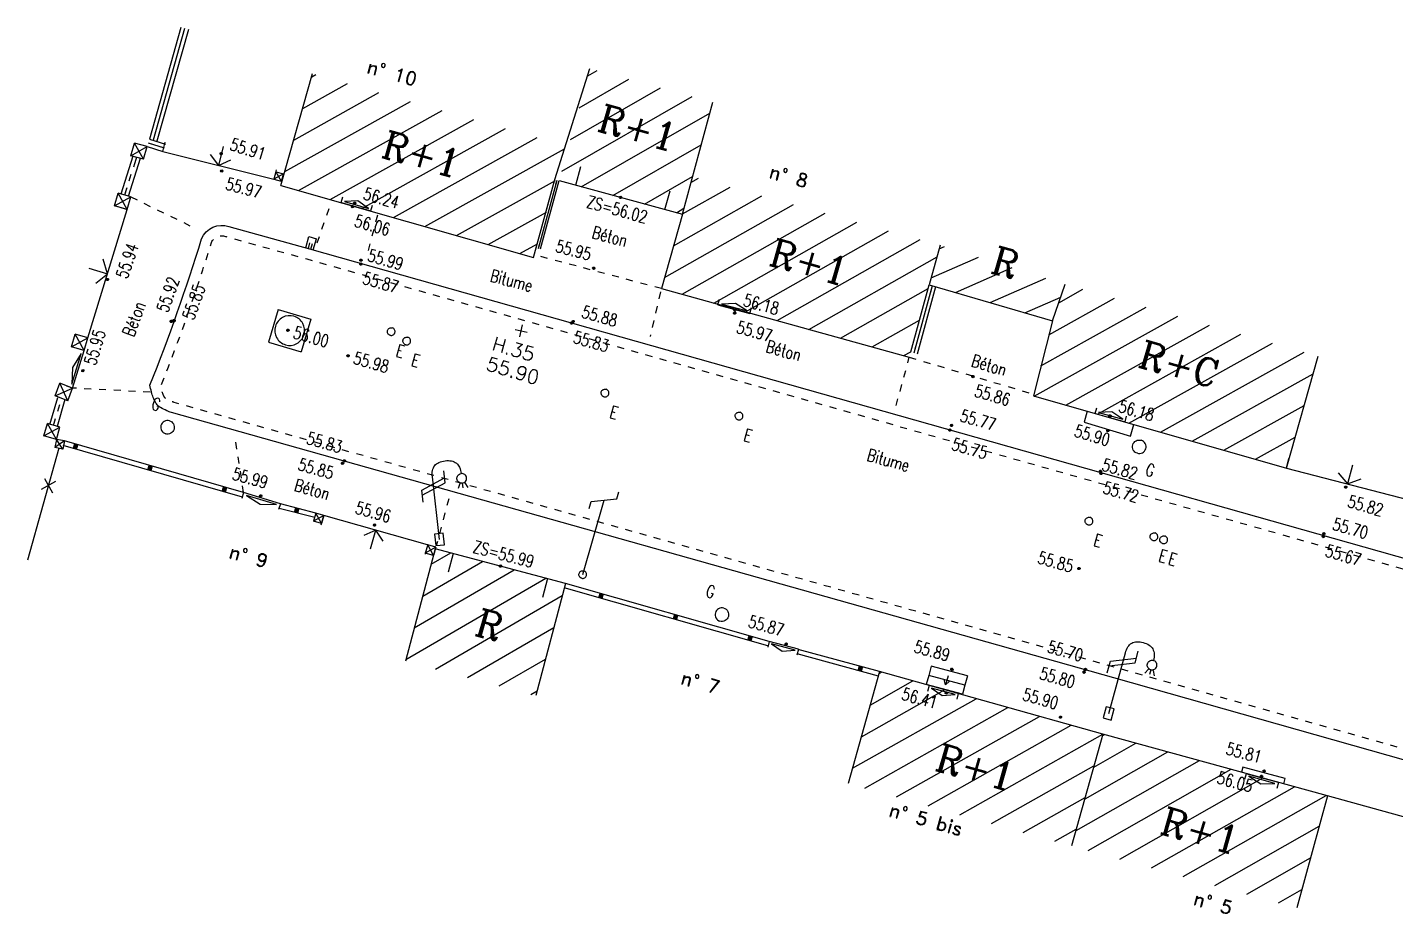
# Model space of a CAD drawing. Extents: x 661843 to 662062, y 6866352 to 6866909.
# Drawn here: x 661845.28 to 661880.6, y 6866550.87 to 6866573.76 of the extents above; entities that cross this region are included whole.
import ezdxf
from ezdxf.enums import TextEntityAlignment as Align

# ---------------------------------------------------------------- set-up
doc = ezdxf.new("R2010")
doc.units = 0
for name, pattern in [('CONTINU', [0]), ('JSI_TCO', [1, 0.5, 0.5]), ('JSI_TCO2', [1, 0.5, 0.5]), ('JSI_TIC', [0.2, 0.08, 0.01, -0.1, 0.01])]:
    doc.linetypes.add(name, pattern=pattern)
doc.layers.get('0').update_dxf_attribs({"linetype": 'CONTINUOUS'})
for name, color, linetype in [('ALTI', 140, 'CONTINUOUS'), ('BATI', 6, 'CONTINUOUS'), ('BORDURE', 7, 'CONTINU'), ('HACHURE', 7, 'CONTINUOUS'), ('LIMITE', 7, 'CONTINUOUS'), ('NUMEROS', 1, 'CONTINUOUS'), ('OBJASS', 22, 'CONTINUOUS'), ('OBJEAU', 4, 'CONTINUOUS'), ('OBJEDF', 240, 'CONTINUOUS'), ('OBJGAZ', 30, 'CONTINUOUS'), ('OBJTELECOM', 3, 'CONTINUOUS'), ('POINTS-POLYGO', 7, 'CONTINUOUS'), ('POLYGO', 240, 'CONTINUOUS'), ('TEXTE', 7, 'CONTINUOUS'), ('VOIRIE', 7, 'CONTINUOUS'), ('Z', 4, 'CONTINUOUS')]:
    doc.layers.add(name, color=color, linetype=linetype)
doc.styles.add('36-2', font='romans.shx', dxfattribs={"height": 0.36})
doc.styles.add('5-2', font='romand.shx', dxfattribs={"height": 0.35})
doc.styles.add('7-2', font='romanc.shx', dxfattribs={"height": 0.7})
doc.styles.add('ROMANS', font='romans.shx', dxfattribs={"width": 0.95, "oblique": 13.5, "height": 5})
doc.styles.get("Standard").update_dxf_attribs({"font": 'romans.shx'})
doc.linetypes.add('JSI_CLOX', pattern='A,0.8,0.1,[135,jsi_form.shx,S=0.05,R=0,X=0,Y=0],0.1', length=1)
doc.linetypes.add('JSI_MUD', pattern='A,0.0001,[130,jsi_form.shx,S=0.5,R=0,X=0.875,Y=0],-0.75', length=0.7501)
doc.linetypes.add('JSI_MUG', pattern='A,0.0001,[130,jsi_form.shx,S=0.5,R=0,X=-0.125,Y=0],-0.75', length=0.7501)
doc.linetypes.add('JSI_MUR', pattern='A,1e-06,-0.5,[130,jsi_form.shx,S=0.7,R=315,X=0.05,Y=0],-0.5', length=1.000001)

# ---------------------------------------------------------------- blocks, each defined once
blk = doc.blocks.new('$Y_001')
at = {"color": 0, "linetype": 'BYBLOCK', "flags": 128}
for points in [[(-0.5, 0), (0.5, 0)], [(0, -0.5), (0, 0.5)]]:
    blk.add_lwpolyline(points, dxfattribs=at)
blk = doc.blocks.new('TCPOINT')
at = {"color": 0}
blk.add_point((0, 0), dxfattribs=at)
at = {"layer": 'NUMEROS', "style": '36-2'}
blk.add_attdef('MAT', (0.1, 0.1), '', height=0.36, dxfattribs=at)
at = {"layer": 'Z', "style": 'ROMANS'}
blk.add_attdef('ALT', text='', height=0.36, dxfattribs=at).set_placement((0.1, -0.1), align=Align.TOP_LEFT)
blk = doc.blocks.new('$B_200')
at = {"color": 0, "linetype": 'BYBLOCK', "flags": 128}
for points in [[(0, -0.5, -0.414214), (-0.5, 0, -0.414214), (0, 0.5)], [(0, -0.5, 0.414214), (0.5, 0, 0.414214), (0, 0.5)]]:
    blk.add_lwpolyline(points, format="xyb", dxfattribs=at)
blk = doc.blocks.new('$B_136')
at = {"color": 0, "linetype": 'BYBLOCK', "flags": 128}
for points in [[(-0.156, 0.844), (-0.156, 0.938), (0.156, 1.062), (0.156, 1.156)], [(0, 0), (0, 1)]]:
    blk.add_lwpolyline(points, dxfattribs=at)
blk = doc.blocks.new('$B_134')
at = {"color": 0, "linetype": 'BYBLOCK', "flags": 128}
for points in [[(0, 0), (0, 0.812, -0.08), (0.012, 0.895, -0.117647), (0.047, 0.953, -0.117647), (0.105, 0.988, -0.08), (0.188, 1, -0.08), (0.27, 0.988, -0.117647), (0.328, 0.953, -0.117647), (0.363, 0.895, -0.08), (0.375, 0.812)], [(0.375, 0.688, -0.414214), (0.312, 0.75, -0.414214), (0.375, 0.812)], [(0.375, 0.688, 0.414214), (0.438, 0.75, 0.414214), (0.375, 0.812)]]:
    blk.add_lwpolyline(points, format="xyb", dxfattribs=at)
for points in [[(-0.156, 0.656), (0.156, 0.781)], [(-0.156, 0.594), (0.156, 0.719)], [(0.156, 0.719), (0.156, 0.875)], [(-0.156, 0.5), (-0.156, 0.656)], [(0.344, 0.688), (0.312, 0.625)], [(0.375, 0.688), (0.375, 0.625)], [(0.406, 0.688), (0.438, 0.625)]]:
    blk.add_lwpolyline(points, dxfattribs=at)
blk.add_lwpolyline([(-0.055, -0.075), (0.055, -0.075), (0.055, 0.075), (-0.055, 0.075)], close=True)
blk = doc.blocks.new('$B_021')
at = {"color": 0, "linetype": 'BYBLOCK', "flags": 128}
for points in [[(0, 0), (0, 1)], [(0, 1), (1, 1)], [(0, 0), (1, 0)], [(0.34, 0), (0.34, 0.5)], [(0.66, 0), (0.66, 0.5)], [(1, 0), (1, 1)]]:
    blk.add_lwpolyline(points, dxfattribs=at)
blk = doc.blocks.new('$B_020')
at = {"color": 0, "linetype": 'BYBLOCK', "flags": 128}
for points in [[(0, 0), (0, 1)], [(0, 1), (1, 1)], [(1, 0), (1, 1)], [(0, 0), (1, 0)]]:
    blk.add_lwpolyline(points, dxfattribs=at)
for points in [[(0.5, 0.0625, -0.4142136), (0.0625, 0.5, -0.4142136), (0.5, 0.9375)], [(0.5, 0.0625, 0.4142136), (0.9375, 0.5, 0.4142136), (0.5, 0.9375)]]:
    blk.add_lwpolyline(points, format="xyb", dxfattribs=at)
blk = doc.blocks.new('$B_027')
at = {"color": 0, "linetype": 'BYBLOCK', "flags": 128}
for points in [[(-0.5, -0.5), (0.5, -0.5), (0.5, -0.188)], [(-0.5, -0.5), (-0.5, -0.188)]]:
    blk.add_lwpolyline(points, dxfattribs=at)
blk.add_lwpolyline([(-0.406, -0.406), (0.406, -0.406), (0, -0.188)], close=True, dxfattribs=at)
blk = doc.blocks.new('$B_030')
at = {"color": 0, "linetype": 'BYBLOCK', "flags": 128}
for points in [[(0, 0), (0, 1)], [(0, 1), (1, 1)], [(0, 1), (1, 0)], [(0, 0), (1, 1)], [(0, 0), (1, 0)], [(1, 0), (1, 1)]]:
    blk.add_lwpolyline(points, dxfattribs=at)
blk = doc.blocks.new('$B_028')
at = {"color": 0, "linetype": 'BYBLOCK', "flags": 128}
for points in [[(0, 0.5), (0, -0.5), (0.094, -0.062)], [(-0.5, -0.5), (-0.5, 0)], [(0.5, 0), (0.5, -0.5)], [(-0.094, -0.062), (0, -0.5)], [(-0.5, -0.5), (0.5, -0.5)]]:
    blk.add_lwpolyline(points, dxfattribs=at)
blk = doc.blocks.new('$B_001')
at = {"color": 0, "linetype": 'BYBLOCK', "flags": 128}
for points in [[(0, 0), (0, 1)], [(0, 1), (1, 1)], [(1, 0), (1, 1)], [(0, 0), (1, 0)]]:
    blk.add_lwpolyline(points, dxfattribs=at)
blk = doc.blocks.new('$B_216')
at = {"color": 0, "linetype": 'BYBLOCK', "flags": 128}
for points in [[(-0.5, 0), (0, 0.5)], [(0, -0.5), (0, 0.5), (0.5, 0)]]:
    blk.add_lwpolyline(points, dxfattribs=at)
blk = doc.blocks.new('$B_170')
at = {"color": 0, "linetype": 'BYBLOCK', "flags": 128}
for points in [[(-0.5, 0), (-0.5, 1)], [(0.5, 0), (0.5, 1)]]:
    blk.add_lwpolyline(points, dxfattribs=at)
blk = doc.blocks.new('$B_210')
at = {"linetype": 'CONTINUOUS'}
blk.add_hatch(color=0, dxfattribs=at).paths.add_polyline_path([(0, -0.5, -1), (0, 0.5, -1)])
at = {"color": 0, "linetype": 'BYBLOCK', "flags": 128}
blk.add_lwpolyline([(0, -0.5, -1), (0, 0.5, -1)], format="xyb", close=True, dxfattribs=at)
blk = doc.blocks.new('GEOCARR1')
at = {"const_width": 1}
blk.add_lwpolyline([(0, 0), (0, 1)], dxfattribs=at)
blk = doc.blocks.new('GEOCROIX')
at = {"color": 0, "linetype": 'BYBLOCK'}
for p, q in [((-0.5, 0.5), (0.5, -0.5)), ((-0.5, -0.5), (0.5, 0.5))]:
    blk.add_line(p, q, dxfattribs=at)

msp = doc.modelspace()

# ---------------------------------------------------------------- hatches: boundary and pattern name
at = {"layer": 'HACHURE', "linetype": 'CONTINUOUS', "ltscale": 2}
h = msp.add_hatch(dxfattribs=at)
h.set_pattern_fill('_USER', color=256, scale=0.6, angle=29.7214, style=0, pattern_type=0)
h.set_pattern_definition([(29.72138, (661958.265, 6866695.073), (-0.2974696, 0.521068), [])])
h.paths.add_polyline_path([(661859.006, 6866569.802), (661859.797, 6866572.696), (661862.978, 6866571.826), (661862.188, 6866568.932)])
h = msp.add_hatch(dxfattribs=at)
h.set_pattern_fill('_USER', color=256, scale=0.6, angle=29.0763, style=0, pattern_type=0)
h.set_pattern_definition([(29.0763, (661958.265, 6866695.073), (-0.2915843, 0.524384), [])])
h.paths.add_polyline_path([(661851.82, 6866569.679), (661852.643, 6866572.564), (661859.172, 6866570.701), (661858.349, 6866567.816)])
h = msp.add_hatch(dxfattribs=at)
h.set_pattern_fill('_USER', color=256, scale=0.6, angle=29.5277, style=0, pattern_type=0)
h.set_pattern_definition([(29.5277, (661958.265, 6866695.073), (-0.2957064, 0.5220706), [])])
h.paths.add_polyline_path([(661862.188, 6866568.932), (661862.448, 6866569.906), (661868.847, 6866568.134), (661868.047, 6866565.243), (661861.648, 6866567.014)])
at = {"layer": 'HACHURE'}
h = msp.add_hatch(dxfattribs=at)
h.set_pattern_fill('_USER', color=256, scale=0.6, angle=35.519, style=0, pattern_type=0)
h.set_pattern_definition([(23.77266, (661801.5665, 6866384.34054), (-0.2418652, 0.5490913), [])])
h.paths.add_polyline_path([(661868.847, 6866568.134), (661872.071, 6866567.127), (661871.741, 6866566.18), (661868.56, 6866567.114)])
at = {"layer": 'HACHURE', "linetype": 'CONTINUOUS', "ltscale": 2}
h = msp.add_hatch(dxfattribs=at)
h.set_pattern_fill('_USER', color=256, scale=0.6, angle=29.1059, style=0, pattern_type=0)
h.set_pattern_definition([(29.10586, (661958.265, 6866695.073), (-0.2918548, 0.5242335), [])])
h.paths.add_polyline_path([(661871.741, 6866566.18), (661872.071, 6866567.127), (661878.605, 6866565.266), (661877.784, 6866562.381), (661871.25, 6866564.241)])
h = msp.add_hatch(dxfattribs=at)
h.set_pattern_fill('_USER', color=256, scale=0.6, angle=30.1413, style=0, pattern_type=0)
h.set_pattern_definition([(30.14125, (661958.265, 6866695.073), (-0.30128, 0.518874), [])])
h.paths.add_polyline_path([(661859.172, 6866559.402), (661858.403, 6866556.503), (661855.04, 6866557.395), (661855.809, 6866560.294)])
h = msp.add_hatch(dxfattribs=at)
h.set_pattern_fill('_USER', color=256, scale=0.6, angle=29.3814, style=0, pattern_type=0)
h.set_pattern_definition([(29.3814, (661958.265, 6866695.073), (-0.2943727, 0.5228238), [])])
h.paths.add_polyline_path([(661873.044, 6866555.512), (661872.236, 6866552.623), (661866.473, 6866554.234), (661867.281, 6866557.123)])
h = msp.add_hatch(dxfattribs=at)
h.set_pattern_fill('_USER', color=256, scale=0.6, angle=29.6326, style=0, pattern_type=0)
h.set_pattern_definition([(29.63257, (661958.265, 6866695.073), (-0.2966616, 0.5215284), [])])
h.paths.add_polyline_path([(661878.846, 6866553.918), (661878.051, 6866551.025), (661872.249, 6866552.619), (661873.044, 6866555.512)])

# ---------------------------------------------------------------- linework, layer by layer
at = {"layer": 'BATI', "linetype": 'JSI_TCO2', "ltscale": 2, "elevation": 57.333, "flags": 128}
for points in [[(661858.349, 6866567.816), (661858.9, 6866569.831), (661859.797, 6866572.696)], [(661851.82, 6866569.679), (661852.643, 6866572.564)], [(661862.188, 6866568.932), (661862.978, 6866571.826)], [(661851.82, 6866569.679), (661858.349, 6866567.816)], [(661859.006, 6866569.802), (661862.188, 6866568.932)], [(661862.188, 6866568.932), (661861.648, 6866567.014), (661868.047, 6866565.243)], [(661868.847, 6866568.134), (661868.56, 6866567.114), (661871.741, 6866566.18), (661872.071, 6866567.127)], [(661871.741, 6866566.18), (661871.25, 6866564.241), (661877.784, 6866562.381)], [(661877.784, 6866562.381), (661878.605, 6866565.266)], [(661855.809, 6866560.294), (661855.04, 6866557.395)], [(661859.172, 6866559.402), (661855.809, 6866560.294)], [(661859.172, 6866559.402), (661858.403, 6866556.503)], [(661867.281, 6866557.123), (661866.473, 6866554.234)], [(661873.044, 6866555.512), (661867.281, 6866557.123)], [(661873.044, 6866555.512), (661872.236, 6866552.623)], [(661878.846, 6866553.918), (661873.044, 6866555.512)], [(661878.846, 6866553.918), (661878.051, 6866551.025)]]:
    msp.add_lwpolyline(points, dxfattribs=at)
at = {"layer": 'BATI', "elevation": 57.333, "flags": 128}
for points in [[(661872.643, 6866563.845), (661872.563, 6866563.563), (661873.757, 6866563.206), (661873.842, 6866563.503)], [(661877.716, 6866554.228), (661877.752, 6866554.361), (661876.66, 6866554.655), (661876.625, 6866554.528)]]:
    msp.add_lwpolyline(points, dxfattribs=at)
at = {"layer": 'BORDURE', "linetype": 'JSI_TCO', "ltscale": 2, "elevation": 57.333, "flags": 128}
msp.add_lwpolyline([(661890.81, 6866552.015), (661873.332, 6866556.961), (661848.998, 6866563.814, -0.036735), (661848.879, 6866563.86, -0.017551), (661848.713, 6866563.943, -0.07709), (661848.645, 6866563.996, -0.05925), (661848.582, 6866564.081, -0.040867), (661848.527, 6866564.198, -0.028524), (661848.481, 6866564.344, -0.020558), (661848.443, 6866564.521, 0.020985), (661849.775, 6866568.301, -0.391105), (661850.483, 6866568.616), (661852.564, 6866568.041), (661883.007, 6866559.434), (661891.744, 6866556.956), (661892.461, 6866556.747)], format="xyb", dxfattribs=at)
at = {"layer": 'LIMITE', "linetype": 'JSI_TCO', "ltscale": 2}
msp.add_line((661848.428, 6866570.872, 113.288), (661848.84, 6866570.742, 113.288), dxfattribs=at)
at = {"layer": 'LIMITE', "linetype": 'JSI_MUD', "ltscale": 0.2}
msp.add_line((661848.042, 6866570.219, 113.289), (661848.103, 6866570.409, 113.288), dxfattribs=at)
at = {"layer": 'LIMITE', "linetype": 'JSI_MUG', "ltscale": 0.2}
msp.add_line((661847.791, 6866569.433, 113.291), (661847.852, 6866569.624, 113.29), dxfattribs=at)
at = {"layer": 'LIMITE', "flags": 128}
for points, elevation in [([(661849.242, 6866573.759), (661848.428, 6866570.872)], 113.288), ([(661849.434, 6866573.705), (661848.62, 6866570.818)], 113.288), ([(661846.092, 6866562.89), (661845.278, 6866560.002)], 57.333)]:
    msp.add_lwpolyline(points, dxfattribs=dict(at, elevation=elevation))
at = {"layer": 'LIMITE', "linetype": 'JSI_MUR', "ltscale": 0.2, "flags": 128}
for points, elevation in [([(661849.338, 6866573.732), (661848.524, 6866570.845)], 113.288), ([(661848.397, 6866570.777), (661848.81, 6866570.646)], 57.333)]:
    msp.add_lwpolyline(points, dxfattribs=dict(at, elevation=elevation))
at = {"layer": 'LIMITE', "linetype": 'JSI_TCO', "ltscale": 2, "elevation": 57.333, "flags": 128}
for points in [[(661848.367, 6866570.681), (661848.779, 6866570.551)], [(661847.696, 6866569.464), (661848.008, 6866570.439)], [(661847.886, 6866569.403), (661848.199, 6866570.378)], [(661858.418, 6866568.067), (661858.9, 6866569.831)], [(661858.524, 6866568.038), (661859.006, 6866569.802)], [(661868.086, 6866565.377), (661868.56, 6866567.114)], [(661868.26, 6866565.33), (661868.734, 6866567.067)], [(661845.859, 6866563.506), (661846.064, 6866564.204)], [(661846.053, 6866563.459), (661846.258, 6866564.157)]]:
    msp.add_lwpolyline(points, dxfattribs=at)
at = {"layer": 'LIMITE', "linetype": 'JSI_MUG', "ltscale": 0.2, "elevation": 113.288, "flags": 128}
msp.add_lwpolyline([(661848.397, 6866570.777), (661848.588, 6866570.716)], dxfattribs=at)
at = {"layer": 'LIMITE', "linetype": 'JSI_MUD', "ltscale": 0.2, "elevation": 113.288, "flags": 128}
msp.add_lwpolyline([(661848.619, 6866570.706), (661848.81, 6866570.646)], dxfattribs=at)
at = {"layer": 'LIMITE', "linetype": 'JSI_TIC', "ltscale": 2, "elevation": 57.333, "flags": 128}
for points in [[(661847.791, 6866569.433), (661848.103, 6866570.409)], [(661845.956, 6866563.483), (661846.161, 6866564.18)]]:
    msp.add_lwpolyline(points, dxfattribs=at)
at = {"layer": 'LIMITE', "linetype": 'JSI_MUR', "ltscale": 0.11, "elevation": 57.333, "flags": 128}
msp.add_lwpolyline([(661858.471, 6866568.053), (661858.953, 6866569.816)], dxfattribs=at)
at = {"layer": 'LIMITE', "linetype": 'JSI_MUD', "ltscale": 0.11, "elevation": 57.333, "flags": 128}
msp.add_lwpolyline([(661858.924, 6866569.71), (661858.953, 6866569.816)], dxfattribs=at)
at = {"layer": 'LIMITE', "linetype": 'JSI_MUG', "ltscale": 0.11, "elevation": 57.333, "flags": 128}
msp.add_lwpolyline([(661858.471, 6866568.053), (661858.5, 6866568.159)], dxfattribs=at)
at = {"layer": 'LIMITE', "linetype": 'JSI_MUR', "ltscale": 0.18, "elevation": 57.333, "flags": 128}
msp.add_lwpolyline([(661868.173, 6866565.354), (661868.647, 6866567.09)], dxfattribs=at)
at = {"layer": 'LIMITE', "linetype": 'JSI_MUD', "ltscale": 0.18, "elevation": 57.333, "flags": 128}
msp.add_lwpolyline([(661868.6, 6866566.917), (661868.647, 6866567.09)], dxfattribs=at)
at = {"layer": 'LIMITE', "linetype": 'JSI_MUG', "ltscale": 0.18, "elevation": 57.333, "flags": 128}
msp.add_lwpolyline([(661868.173, 6866565.354), (661868.22, 6866565.527)], dxfattribs=at)
at = {"layer": 'LIMITE', "ltscale": 2, "elevation": 57.333, "flags": 128}
for points in [[(661850.829, 6866561.63), (661846.202, 6866562.965)], [(661852.698, 6866561.101), (661851.78, 6866561.339)], [(661864.399, 6866557.787), (661859.139, 6866559.287)], [(661867.249, 6866557.007), (661865.151, 6866557.584)]]:
    msp.add_lwpolyline(points, dxfattribs=at)
at = {"layer": 'LIMITE', "linetype": 'CONTINUOUS', "ltscale": 2, "elevation": 57.333, "flags": 128}
for points in [[(661850.862, 6866561.745), (661846.236, 6866563.08)], [(661852.729, 6866561.217), (661851.811, 6866561.456)], [(661864.432, 6866557.903), (661859.172, 6866559.402)], [(661867.281, 6866557.123), (661865.182, 6866557.699)]]:
    msp.add_lwpolyline(points, dxfattribs=at)
at = {"layer": 'LIMITE', "linetype": 'JSI_CLOX', "ltscale": 2, "elevation": 57.333, "flags": 128}
msp.add_lwpolyline([(661885.415, 6866552.099), (661878.846, 6866553.918)], dxfattribs=at)
at = {"layer": 'VOIRIE', "linetype": 'JSI_TIC', "ltscale": 2, "elevation": 57.333, "flags": 128}
for points in [[(661847.947, 6866569.382), (661849.655, 6866568.55)], [(661852.757, 6866568.193), (661853.137, 6866569.262)], [(661854.315, 6866568.906), (661854.037, 6866567.843)], [(661861.648, 6866567.014), (661858.432, 6866567.866)], [(661861.625, 6866566.928), (661861.354, 6866565.775)], [(661867.708, 6866563.994), (661868.047, 6866565.243)], [(661868.047, 6866565.243), (661871.242, 6866564.293)], [(661848.446, 6866564.337), (661846.447, 6866564.446)], [(661850.862, 6866561.745), (661850.646, 6866563.143)], [(661856.156, 6866561.587), (661855.833, 6866560.37)]]:
    msp.add_lwpolyline(points, dxfattribs=at)
msp.add_lwpolyline([(661890.884, 6866552.275), (661873.405, 6866557.221), (661849.071, 6866564.073, -0.033335), (661848.99, 6866564.105, -0.01676), (661848.843, 6866564.18, -0.032382), (661848.839, 6866564.184, -0.05906), (661848.814, 6866564.218, -0.039183), (661848.779, 6866564.294, -0.040025), (661848.723, 6866564.494, 0.020505), (661850.029, 6866568.205, -0.37949), (661850.396, 6866568.36), (661850.404, 6866568.358), (661850.411, 6866568.355), (661852.491, 6866567.781), (661882.934, 6866559.174), (661891.67, 6866556.697), (661892.385, 6866556.488)], format="xyb", dxfattribs=at)

# ---------------------------------------------------------------- block references
at = {"layer": 'ALTI', "linetype": 'CONTINUOUS'}
for p, xscale, yscale, rotation in [((661850.281, 6866570.498, 57.333), 0.0599999999546802, 0.0599999999546802, 342.4425546496331), ((661850.297, 6866570.05, 57.333), 0.0599999999280049, 0.0599999999280049, 0.0820832494832562), ((661853.676, 6866569.131, 57.333), 0.0600000001222651, 0.0600000001222651, 344.0762972249265), ((661853.729, 6866569.216, 57.333), 0.0600000001222651, 0.0600000001222651, 344.0762972249265), ((661853.89, 6866567.747, 57.333), 0.0599999999246439, 0.0599999999246439, 344.2132400092846), ((661853.887, 6866567.648, 57.333), 0.0599999999246439, 0.0599999999246439, 344.2132400092846), ((661859.901, 6866567.539, 57.333), 0.0599999998903116, 0.0599999998903116, 165.16862443788), ((661847.347, 6866567.249, 57.333), 0.0599999997139812, 0.0599999997139812, 70.84099820672337), ((661863.537, 6866566.383, 57.333), 0.0599999999058466, 0.0599999999058466, 344.5276811726395), ((661863.541, 6866566.463, 57.333), 0.0599999999058466, 0.0599999999058466, 344.5276811726395), ((661848.996, 6866566.168, 57.333), 0.0599999997507724, 0.0599999997507724, 70.26387237107244), ((661849.063, 6866566.187, 57.333), 0.0599999998581204, 0.0599999998581204, 70.31307451873246), ((661852.006, 6866565.939, 57.333), 0.0599999999287623, 0.0599999999287623, 344.2131586800894), ((661859.323, 6866566.123, 57.333), 0.0599999999246439, 0.0599999999246439, 344.2132400092846), ((661859.368, 6866566.164, 57.333), 0.0599999999246439, 0.0599999999246439, 344.2132400092846), ((661853.558, 6866565.278, 57.333), 0.0599999999287623, 0.0599999999287623, 344.2131586800894), ((661846.71, 6866564.893, 57.333), 0.0600000000632813, 0.0600000000632813, 176.8709216309231), ((661869.689, 6866564.743, 57.333), 0.0600000000570493, 0.0600000000570493, 343.4342772147509), ((661869.138, 6866563.481, 57.333), 0.0599999999246439, 0.0599999999246439, 344.2132400092846), ((661873.229, 6866563.727, 57.333), 0.0599999998879439, 0.0599999998879439, 344.105858276208), ((661869.095, 6866563.361, 57.333), 0.0599999999246439, 0.0599999999246439, 344.2132400092846), ((661873.177, 6866563.348, 57.333), 0.0600000000653808, 0.0600000000653808, 343.3633570864608), ((661853.417, 6866562.504, 57.333), 0.0600000000838171, 0.0600000000838171, 164.2724731294481), ((661853.463, 6866562.563, 57.333), 0.0600000000838171, 0.0600000000838171, 164.2724731294481), ((661872.987, 6866562.297, 57.333), 0.0599999999246439, 0.0599999999246439, 344.2132400092846), ((661872.999, 6866562.239, 57.333), 0.0599999999246439, 0.0599999999246439, 344.2132400092846), ((661879.315, 6866561.886, 57.333), 0.0599999999246439, 0.0599999999246439, 344.2132400092846), ((661851.304, 6866561.663, 57.333), 0.0600000001430083, 0.0600000001430083, 98.79091409939358), ((661854.241, 6866560.909, 57.333), 0.0600000000838171, 0.0600000000838171, 164.2724731294481), ((661878.751, 6866560.685, 57.333), 0.0599999999246439, 0.0599999999246439, 344.2132400092846), ((661878.739, 6866560.61, 57.333), 0.0599999999246439, 0.0599999999246439, 344.2132400092846), ((661872.426, 6866559.787, 57.333), 0.0600000000580765, 0.0600000000580765, 164.2727114984657), ((661864.869, 6866557.836, 57.333), 0.0599999999533483, 0.0599999999533483, 164.6430043423182), ((661869.149, 6866557.183, 57.333), 0.0600000001089401, 0.0600000001089401, 164.3814170124093), ((661872.56, 6866557.107, 57.333), 0.0600000000838171, 0.0600000000838171, 164.2724731294481), ((661872.592, 6866557.18, 57.333), 0.0600000000838171, 0.0600000000838171, 164.2724731294481), ((661869.002, 6866556.577, 57.333), 0.0600000001089401, 0.0600000001089401, 164.3814170124093), ((661871.951, 6866555.947, 57.333), 0.0600000001089401, 0.0600000001089401, 164.3814170124093), ((661877.142, 6866554.421, 57.333), 0.0600000000597657, 0.0600000000597657, 164.6325694560269), ((661877.207, 6866554.556, 57.333), 0.0600000000319928, 0.0600000000319928, 164.9187632187774)]:
    msp.add_blockref('$B_210', p, dxfattribs=dict(at, xscale=xscale, yscale=yscale, rotation=rotation))
at = {"layer": 'BATI', "linetype": 'CONTINUOUS'}
for name, p, xscale, yscale, rotation in [('$B_170', (661860.589, 6866569.369, 57.333), 2.383800000062418, 0.5000000000742785, 344.7225534208213), ('$B_210', (661860.589, 6866569.369, 57.333), 0.060000000042947, 0.060000000042947, 344.7225532250907), ('$B_170', (661857.49, 6866559.848, 57.333), 2.522200000094502, 0.5000000000742785, 165.1411245149623), ('$B_210', (661857.49, 6866559.848, 57.333), 0.0599999998481193, 0.0599999998481193, 165.1411248339347), ('$B_001', (661869.548, 6866557.013, 57.333), 0.9690215528343765, 0.2451999996762959, 165.1242060769219), ('$B_001', (661869.485, 6866556.776, 57.333), 0.9690215528343765, 0.2451999996762959, 165.1242060769219), ('$B_216', (661869.017, 6866556.9, 57.333), 0.1499999999531741, 0.2451999996762959, 165.1242064023841)]:
    msp.add_blockref(name, p, dxfattribs=dict(at, xscale=xscale, yscale=yscale, rotation=rotation))
at = {"layer": 'LIMITE', "linetype": 'CONTINUOUS'}
for name, p, xscale, yscale, rotation in [('$B_028', (661850.271, 6866570.438, 57.333), 2.950134183342104, 0.5000000000742785, 346.0588110447308), ('$B_030', (661848.277, 6866570.355, 57.333), 0.3388718492652642, 0.3388999995849608, 74.50259560227416), ('$B_030', (661851.697, 6866570.032, 57.333), 0.2000318227841851, 0.1999999996568045, 254.0653829277566), ('$B_028', (661847.107, 6866567.472, 57.333), 3.469190806438053, 0.5000000000742785, 73.01730118002139), ('$B_030', (661847.853, 6866569.058, 57.333), 0.337661902117033, 0.3377000003093842, 73.77867853462205), ('$B_027', (661853.832, 6866569.368, 57.333), 0.7895727262560543, 0.5000000000742785, 343.8686123863228), ('$B_027', (661863.582, 6866566.724, 57.333), 0.8527109241320786, 0.5000000000742785, 345.3034586234244), ('$B_030', (661846.74, 6866565.414, 57.333), 0.3410770150531807, 0.3410999998085122, 73.11899647359915), ('$B_027', (661846.354, 6866565.002, 57.333), 1.011143041625511, 0.5000000000742785, 73.1182322480456), ('$B_030', (661846.325, 6866564.119, 57.333), 0.3489624192645993, 0.3490000003145013, 69.51060848308093), ('$B_027', (661873.3, 6866563.921, 57.333), 0.7960947807954454, 0.5000000000742785, 344.4999259130233), ('$B_030', (661846.026, 6866563.119, 57.333), 0.3315895205464452, 0.3315999996475611, 74.32598072361942), ('$B_030', (661846.236, 6866563.08, 57.333), 0.2132984997562301, 0.2132999996962691, 169.5841199076475), ('$B_028', (661879.428, 6866562.211, 57.333), 3.268145714299746, 0.5000000000742785, 345.4129878726484), ('$B_027', (661851.263, 6866561.361, 57.333), 0.9918554179221172, 0.5000000000742785, 163.037168078271), ('$B_030', (661852.935, 6866561.155, 57.333), 0.2160440002068731, 0.2159999999276744, 163.2566384219564), ('$B_028', (661854.206, 6866560.536, 57.333), 2.781975574939003, 0.5000000000742785, 164.2443376350013), ('$B_030', (661855.826, 6866560.336, 57.333), 0.2219850897369085, 0.2220000000297393, 163.5206893358053), ('$B_027', (661864.742, 6866557.56, 57.333), 0.7775438573255752, 0.5000000000742785, 164.8500394049115), ('$B_027', (661868.871, 6866556.419, 57.333), 0.7782983104525171, 0.5000000000742785, 165.0167089449743), ('$B_027', (661877.096, 6866554.133, 57.333), 0.8632992586248621, 0.5000000000742785, 164.6521025465156)]:
    msp.add_blockref(name, p, dxfattribs=dict(at, xscale=xscale, yscale=yscale, rotation=rotation))
at = {"layer": 'LIMITE', "ltscale": 2}
for p, xscale, yscale, zscale, rotation in [((661846.538, 6866562.993, 57.333), 0.1200000000419676, 0.1200000000419676, 0.1200000000419676, 163.9024312165382), ((661848.46, 6866562.438, 57.333), 0.1200000000419676, 0.1200000000419676, 0.1200000000419676, 163.9024312165382), ((661850.381, 6866561.884, 57.333), 0.1200000000419676, 0.1200000000419676, 0.1200000000419676, 163.9024312165382), ((661852.245, 6866561.343, 57.333), 0.1200000000110189, 0.1200000000110189, 0.1200000000110189, 165.435839233141), ((661860.104, 6866559.136, 57.333), 0.1200000000475284, 0.1200000000475284, 0.1200000000475284, 164.0868784239918), ((661862.028, 6866558.588, 57.333), 0.1200000000475284, 0.1200000000475284, 0.1200000000475284, 164.0868784239918), ((661863.951, 6866558.04, 57.333), 0.1200000000475284, 0.1200000000475284, 0.1200000000475284, 164.0868784239918), ((661866.799, 6866557.256, 57.333), 0.1200000001312139, 0.1200000001312139, 0.1200000001312139, 164.6430043717592)]:
    msp.add_blockref('GEOCARR1', p, dxfattribs=dict(at, xscale=xscale, yscale=yscale, zscale=zscale, rotation=rotation))
at = {"layer": 'LIMITE', "xscale": 0.3000000003201063, "yscale": 0.3000000003201063, "zscale": 0.3000000003201063, "rotation": 254.2495756047817}
msp.add_blockref('GEOCROIX', (661845.821, 6866561.927, 57.333), dxfattribs=at)
at = {"layer": 'OBJASS', "linetype": 'CONTINUOUS', "xscale": 0.8787513413877381, "yscale": 0.8787999997747009, "rotation": 253.4929639402219}
msp.add_blockref('$B_020', (661851.755, 6866566.477, 57.333), dxfattribs=at)
at = {"layer": 'OBJEAU', "linetype": 'CONTINUOUS'}
for name, p, xscale, yscale, rotation in [('$B_021', (661852.468, 6866568.068, 57.333), 0.1999345892344327, 0.3000000004174739, 344.3844897158802), ('$B_200', (661854.673, 6866565.904, 57.333), 0.2000000002106377, 0.2000000002106377, 344.2131587163827), ('$B_200', (661855.073, 6866565.66, 57.333), 0.2000000002106377, 0.2000000002106377, 344.2131587163827), ('$B_200', (661860.192, 6866564.317, 57.333), 0.2000000002106377, 0.2000000002106377, 344.2131587163827), ('$B_200', (661863.652, 6866563.723, 57.333), 0.2000000002106377, 0.2000000002106377, 344.2131587163827), ('$B_200', (661872.686, 6866561.011, 57.333), 0.2000000002106377, 0.2000000002106377, 344.2131587163827), ('$B_200', (661874.364, 6866560.607, 57.333), 0.2000000002106377, 0.2000000002106377, 344.2131587163827), ('$B_200', (661874.615, 6866560.528, 57.333), 0.2000000002106377, 0.2000000002106377, 344.2131587163827)]:
    msp.add_blockref(name, p, dxfattribs=dict(at, xscale=xscale, yscale=yscale, rotation=rotation))
at = {"layer": 'OBJEDF', "linetype": 'CONTINUOUS'}
for p, xscale, yscale, rotation in [((661855.919, 6866560.538, 57.333), 1.999999999993836, 1.999999999993836, 6.543419985288925), ((661873.195, 6866556.045, 57.333), 2.000000000054897, 2.000000000054897, 344.6325696160153)]:
    msp.add_blockref('$B_134', p, dxfattribs=dict(at, xscale=xscale, yscale=yscale, rotation=rotation))
at = {"layer": 'OBJGAZ', "linetype": 'CONTINUOUS'}
for p, xscale, yscale, rotation in [((661848.896, 6866563.433, 57.333), 0.3500000000684008, 0.3500000000684008, 164.2724732684512), ((661873.985, 6866562.929, 57.333), 0.3499999999143275, 0.3499999999143275, 343.3633572757747), ((661863.208, 6866558.595, 57.333), 0.3500000000052691, 0.3500000000052691, 164.0868780082194)]:
    msp.add_blockref('$B_200', p, dxfattribs=dict(at, xscale=xscale, yscale=yscale, rotation=rotation))
at = {"layer": 'OBJTELECOM', "linetype": 'CONTINUOUS'}
for name, xscale, yscale, rotation in [('$B_136', 2.000000000048621, 2.000000000048621, 344.0868780202607), ('$B_200', 0.1999999999345455, 0.1999999999345455, 344.0868780422611)]:
    msp.add_blockref(name, (661859.618, 6866559.63, 57.333), dxfattribs=dict(at, xscale=xscale, yscale=yscale, rotation=rotation))
at = {"layer": 'POINTS-POLYGO'}
ref = msp.add_blockref('TCPOINT', (661858.025, 6866565.922, 57.333), dxfattribs=dict(at, rotation=359.518964722964))
ref.add_attrib('MAT', 'H.35', (661857.248, 6866565.433, 57.333), dxfattribs={"layer": 'NUMEROS', "height": 0.36, "rotation": 343.8, "style": '36-2'})
ref.add_attrib('ALT', '55.90', dxfattribs={"layer": 'Z', "height": 0.36, "rotation": 343.8, "style": 'ROMANS'}).set_placement((661857.197, 6866565.26, 57.333), align=Align.TOP_LEFT)
at = {"layer": 'POLYGO', "linetype": 'CONTINUOUS', "xscale": 0.3200000000209822, "yscale": 0.3200000000209822, "zscale": 0.3200000000209822, "rotation": 348.0799646896258}
msp.add_blockref('$Y_001', (661858.025, 6866565.922, 113.237), dxfattribs=at)

# ---------------------------------------------------------------- texts
at = {"layer": 'ALTI', "linetype": 'CONTINUOUS', "width": 0.75}
for s, rotation, p in [('55.91', 342.4426, (661850.481, 6866570.602, 57.333)), ('56.24', 344.0763, (661853.927, 6866569.326, 57.333)), ('55.99', 344.2132, (661854.038, 6866567.732, 57.333)), ('55.92', 70.2639, (661848.9, 6866566.373, 57.333)), ('56.18', 344.5277, (661863.737, 6866566.574, 57.333)), ('55.88', 344.2132, (661859.566, 6866566.274, 57.333)), ('55.77', 344.2132, (661869.335, 6866563.592, 57.333)), ('56.18', 344.1059, (661873.426, 6866563.837, 57.333)), ('55.82', 344.2132, (661872.996, 6866562.326, 57.333)), ('55.70', 344.2132, (661878.949, 6866560.795, 57.333))]:
    msp.add_text(s, height=0.32, rotation=rotation, dxfattribs=at).set_placement(p)
for s, rotation, p in [('55.97', 344.9373, (661850.457, 6866569.89, 57.333)), ('56.06', 344.0763, (661853.786, 6866568.933, 57.333)), ('55.94', 70.841, (661847.551, 6866567.348, 57.333)), ('55.87', 344.2132, (661853.997, 6866567.45, 57.333)), ('55.85', 70.3131, (661849.268, 6866566.284, 57.333)), ('55.97', 344.5277, (661863.648, 6866566.186, 57.333)), ('55.83', 344.2132, (661859.434, 6866565.926, 57.333)), ('55.86', 343.4343, (661869.797, 6866564.544, 57.333)), ('55.90', 343.3634, (661872.373, 6866563.511, 57.333)), ('55.75', 344.2132, (661869.205, 6866563.164, 57.333)), ('55.72', 344.2132, (661873.109, 6866562.042, 57.333)), ('55.82', 344.2132, (661879.426, 6866561.688, 57.333)), ('55.67', 344.2132, (661878.849, 6866560.412, 57.333))]:
    msp.add_text(s, height=0.32, rotation=rotation, dxfattribs=at).set_placement(p, align=Align.TOP_LEFT)
for s, rotation, p in [('55.95', 345.1686, (661859.787, 6866567.734, 57.333)), ('55.95', 73.0122, (661847.306, 6866565.894, 57.333)), ('55.83', 344.2725, (661853.352, 6866562.76, 57.333)), ('55.99', 344.9373, (661851.437, 6866561.846, 57.333)), ('55.96', 344.2725, (661854.609, 6866560.964, 57.333)), ('55.87', 344.643, (661864.757, 6866558.033, 57.333)), ('55.89', 344.3814, (661869.038, 6866557.381, 57.333)), ('55.70', 344.2725, (661872.481, 6866557.377, 57.333)), ('55.90', 344.3814, (661871.84, 6866556.144, 57.333)), ('55.81', 344.9188, (661877.095, 6866554.753, 57.333))]:
    msp.add_text(s, height=0.32, rotation=rotation, dxfattribs=at).set_placement(p, align=Align.RIGHT)
for s, p in [('56.00', (661852.16, 6866565.895, 57.333)), ('55.98', (661853.712, 6866565.235, 57.333))]:
    msp.add_text(s, height=0.32, rotation=344.2132, dxfattribs=at).set_placement(p, align=Align.MIDDLE_LEFT)
for s, rotation, p in [('55.85', 344.2725, (661853.22, 6866562.393, 57.333)), ('55.80', 344.2725, (661872.363, 6866556.997, 57.333)), ('56.41', 344.3814, (661868.805, 6866556.466, 57.333)), ('56.05', 344.6326, (661876.946, 6866554.309, 57.333))]:
    msp.add_text(s, height=0.32, rotation=rotation, dxfattribs=at).set_placement(p, align=Align.TOP_RIGHT)
msp.add_text('55.85', height=0.32, rotation=344.2727, dxfattribs=at).set_placement((661872.272, 6866559.831, 57.333), align=Align.MIDDLE_RIGHT)
at = {"layer": 'BATI', "style": '7-2'}
for s, p in [('R+1', (661859.96, 6866571.11, 57.333)), ('R+1', (661854.376, 6866570.433, 57.333)), ('R+1', (661864.386, 6866567.646, 57.333)), ('R', (661870.115, 6866567.448, 57.333)), ('R+C', (661873.918, 6866565.015, 57.333)), ('R', (661856.792, 6866558.09, 57.333)), ('R+1', (661868.678, 6866554.6, 57.333)), ('R+1', (661874.482, 6866552.965, 57.333))]:
    msp.add_text(s, height=0.7, rotation=344.1328, dxfattribs=at).set_placement(p)
at = {"layer": 'BATI', "linetype": 'CONTINUOUS', "width": 0.75}
msp.add_text('ZS=56.02', height=0.32, rotation=344.7226, dxfattribs=at).set_placement((661860.547, 6866569.215, 57.333), align=Align.TOP_CENTER)
msp.add_text('ZS=55.99', height=0.32, rotation=345.1411, dxfattribs=at).set_placement((661857.531, 6866560.003, 57.333), align=Align.CENTER)
at = {"layer": 'OBJEAU', "linetype": 'CONTINUOUS', "width": 0.75}
for p in [(661854.852, 6866565.583, 57.333), (661855.252, 6866565.339, 57.333), (661860.371, 6866563.996, 57.333), (661863.832, 6866563.402, 57.333), (661872.865, 6866560.69, 57.333), (661874.544, 6866560.286, 57.333), (661874.795, 6866560.207, 57.333)]:
    msp.add_text('E', height=0.32, rotation=344.2132, dxfattribs=at).set_placement(p, align=Align.TOP_LEFT)
at = {"layer": 'OBJGAZ', "linetype": 'CONTINUOUS', "width": 0.75}
for rotation, p in [(344.2725, (661848.664, 6866563.846, 57.333)), (344.0869, (661862.977, 6866559.009, 57.333))]:
    msp.add_text('G', height=0.32, rotation=rotation, dxfattribs=at).set_placement(p, align=Align.RIGHT)
msp.add_text('G', height=0.32, rotation=343.3634, dxfattribs=at).set_placement((661874.21, 6866562.512, 57.333), align=Align.TOP_LEFT)
at = {"layer": 'TEXTE', "style": '5-2'}
for s, p in [('n° 10', (661854.011, 6866572.594, 57.333)), ('n° 8', (661864.394, 6866569.883, 57.333)), ('n° 9', (661850.45, 6866560.069, 57.333)), ('n° 7', (661862.114, 6866556.815, 57.333)), ('n° 5 bis', (661867.489, 6866553.402, 57.333)), ('n° 5', (661875.349, 6866551.115, 57.333))]:
    msp.add_text(s, height=0.35, rotation=344.2227, dxfattribs=at).set_placement(p)
at = {"layer": 'TEXTE', "linetype": 'CONTINUOUS', "width": 0.75}
for s, rotation, p in [('Béton', 345.1686, (661860.314, 6866568.363, 57.333)), ('Bitume', 345.1686, (661857.778, 6866567.221, 57.333)), ('Béton', 69.9408, (661848.031, 6866566.234, 57.333)), ('Béton', 344.5277, (661864.804, 6866565.414, 57.333)), ('Béton', 343.4343, (661870.107, 6866565.038, 57.333)), ('Bitume', 344.2132, (661867.51, 6866562.583, 57.333)), ('Béton', 344.2725, (661852.63, 6866561.83, 57.333))]:
    msp.add_text(s, height=0.32, rotation=rotation, dxfattribs=at).set_placement(p, align=Align.MIDDLE_CENTER)

doc.saveas('drawing.dxf')
